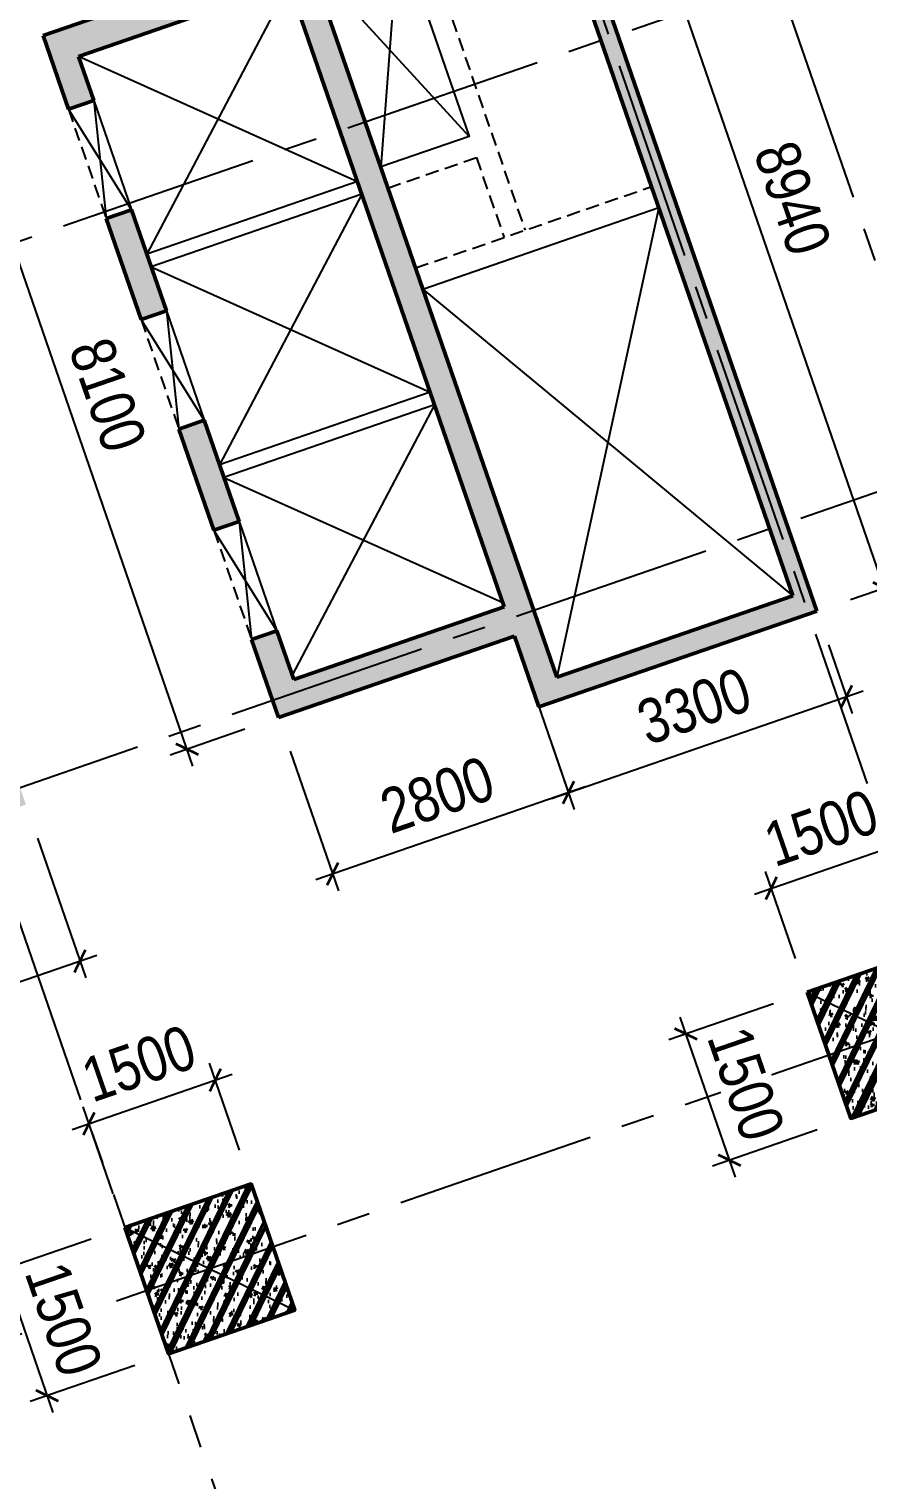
# Model space of a CAD drawing. Header units: millimetres. Extents: x -1534340 to 1713810, y -1348191 to 1114081.
# Drawn here: x 916762 to 926176, y -479346 to -463057 of the extents above; entities that cross this region are included whole.
import ezdxf
from ezdxf.xclip import XClip

# ---------------------------------------------------------------- set-up
doc = ezdxf.new("R2010")
doc.units = ezdxf.units.MM
doc.header["$LTSCALE"] = 100
doc.header["$XCLIPFRAME"] = 0
doc.header["$PDMODE"] = 32
doc.header["$PDSIZE"] = 2.5
for name, pattern in [('CENTER2', [1.125, 0.75, -0.125, 0.125, -0.125]), ('DASHED', [4.5, 3, -1.5]), ('Xref_ST_MBDV Cot vach 30.7.2022$0$DASHDOT', [1, 0.5, -0.25, 0, -0.25])]:
    doc.linetypes.add(name, pattern=pattern)
for name, color, linetype in [('ccu11-Khuat', 9, 'DASHED'), ('ccu11-Manh', 8, 'Continuous'), ('ccu11-Thay', 7, 'Continuous'), ('ccu12-Manh', 8, 'Continuous'), ('ccu12-Truc', 13, 'CENTER2'), ('KC2-DIM', 251, 'Continuous'), ('xref.asix of  podium$0$xref.asix of  podium$0$KT-Hatch', 251, 'Continuous'), ('Xref_ST_MBDV Cot vach 30.7.2022$0$Xref_ST_MBDV Cot vach 30.7.2022|Xref_ST_MBDV Cot vach 30.7.2022|Xref_ST_MBDV Cot vach 30.7.2022|Xref_ST_MBDV Cot vach 30.7.2022|A-WALL-PATT', 251, 'Continuous'), ('Xref_ST_MBDV Cot vach 30.7.2022$0$Xref_ST_MBDV Cot vach 30.7.2022|Xref_ST_MBDV Cot vach 30.7.2022|Xref_ST_MBDV Cot vach 30.7.2022|Xref_ST_MBDV Cot vach 30.7.2022|Site_plot line', 1, 'Xref_ST_MBDV Cot vach 30.7.2022$0$DASHDOT')]:
    doc.layers.add(name, color=color, linetype=linetype)
doc.layers.add('KT-Net cot vach', color=6, linetype='Continuous', lineweight=50)
doc.layers.add('xref.asix of  podium$0$xref.asix of  podium$0$ST_MBDV Cot vach 220805$0$KT-Net cot vach', color=6, linetype='Continuous', lineweight=50)
doc.styles.add('Arial Narrow', font='ARIALN.TTF')
doc.dimstyles.new('ccu12-200', dxfattribs={"dimscale": 200, "dimtxt": 2.5, "dimasz": 1, "dimexe": 1, "dimexo": 2, "dimgap": 1, "dimtad": 1, "dimdec": 0, "dimrnd": 5, "dimdsep": 46, "dimtxsty": 'Arial Narrow', "dimblk": 'ARCHTICK', "dimcen": -1, "dimdle": 1, "dimclrd": 256, "dimclre": 256, "dimclrt": 3, "dimadec": 0, "dimazin": 2, "dimtfac": 0.1, "dimtdec": 0, "dimtmove": 0, "dimatfit": 1, "dimldrblk": 'ARCHTICK', "dimfxl": 1, "dimtvp": 0.8333333333333334, "dimtolj": 1, "dimtzin": 12, "dimarcsym": 0})

# ---------------------------------------------------------------- blocks, each defined once
blk = doc.blocks.new('Xref_ST_MBDV Cot vach 30.7.2022$0$Tuong Vay01-flat-1')
at = {"layer": 'Xref_ST_MBDV Cot vach 30.7.2022$0$Xref_ST_MBDV Cot vach 30.7.2022|Xref_ST_MBDV Cot vach 30.7.2022|Xref_ST_MBDV Cot vach 30.7.2022|Xref_ST_MBDV Cot vach 30.7.2022|A-WALL-PATT'}
h = blk.add_hatch(dxfattribs=at)
h.set_pattern_fill('ACET-2D-VATLIEU04', color=256, scale=50, pattern_type=2)
h.set_pattern_definition([(49.99999999999999, (-11139561.83942936, -1407213.44759845), (-225.902473859489, 189.5546824974008), [37.49999998626113, -412.4999998488724]), (355, (-11139561.83942936, -1407213.44759845), (32.12721218541265, 367.2157156157773), [29.99999999490911, -329.9999999440002]), (100.4514, (-11139531.95358936, -1407216.06226845), (-341.2315265778452, -62.9441868767608), [31.87009499667636, -350.57105596344]), (46.18420000000001, (-11139561.83942936, -1407113.44759845), (-319.1804974675179, 306.2520974436775), [56.24999996954708, -618.749999665018]), (96.6356, (-11139517.37105686, -1407120.34425195), (-516.9959221575409, -60.14402179722674), [47.80514400473094, -525.8565000520404]), (351.1842, (-11139561.83942936, -1407113.44759845), (84.74077420309186, 546.3954293043353), [45.00000000792112, -495.0000000871323]), (21, (-11139511.83942936, -1407138.44759845), (-105.6808218676597, 275.3079533968121), [37.49999999934682, -412.499999992815]), (326.0000000000001, (-11139511.83942936, -1407138.44759845), (206.1288045682013, 305.5985201385338), [30.00000001746614, -330.0000001921275]), (71.4514, (-11139486.96831286, -1407155.22340145), (-328.9637652803212, 110.3801005582791), [31.87009499870726, -350.5710559857798]), (37.50000000000001, (-11139561.83942936, -1407213.44759845), (-78.13452938385308, 101.8269011885859), [0, -325.9999998517854, 0, -334.9999998476936, 0, -331.2499998493985]), (7.499999999999999, (-11139561.83942936, -1407213.44759845), (-23.27934638224542, 176.8241910238285), [0, -191.0000000278261, 0, -318.5000000464012, 0, -126.2500000183929]), (327.5, (-11139673.33942936, -1407213.44759845), (71.94441751949489, 112.9301145330537), [0, -125.0000000614986, 0, -390.0000001918756, 0, -517.5000002546042]), (317.5, (-11139723.33942936, -1407213.44759845), (158.0205495897681, 172.4491691102739), [0, -162.4999999478019, 0, -258.9999999168043, 0, -367.4999998819521]), (45, (-11139561.83942936, -1407213.44759845), (-150.2601910028607, 150.2601910026278), []), (45, (-11139561.83942936, -1407152.19759845), (-150.2601910028607, 150.2601910026278), [])])
h.paths.add_polyline_path([(-82665.42454257607, -118500.0088302612), (-81837.41861176863, -121132.0343658989), (-80902.71611081436, -123728.0834242017), (-79862.87874617614, -126283.8385967175), (-78719.63840653747, -128795.0430432414), (-77474.89874527603, -131257.5152608277), (-76130.7324262727, -133667.1548922951), (-74689.37767251953, -136019.9495540815), (-73153.2345392555, -138311.981517314), (-71524.86091735773, -140539.4342316107), (-69806.96827445179, -142698.5986796832), (-68002.4171395041, -144785.8795539467), (-66114.21234000102, -146797.8012427511), (-64145.497998368, -148731.0136179249), (-62099.55229647644, -150582.2976132843), (-59979.78201714717, -152348.5705846979), (-57789.71687134914, -154026.8914431464), (-55533.00362077914, -155614.4655520306), (-53213.40000534989, -157108.6493807235), (-50834.76848621853, -158506.954906286), (-48401.06981415115, -159807.0537564463), (-45916.35643433966, -161006.7810866404), (-43384.76573854871, -162104.1391847725), (-40810.51317570359, -163097.3007977149), (-38197.88523275405, -163984.6121738681), (-35551.23229684308, -164764.5958169776), (-32874.96141154505, -165435.9529462866), (-30173.5289383363, -165997.5656592443), (-27451.44813587703, -166448.4963081502), (-24701.85157574899, -166789.3238736566), (-4396.734290909022, -168938.2567786218), (36420.01678077132, -167648.2249503911), (41836.4863632936, -160718.6374020646), (12445.38596707024, -24367.66042796941), (8472.910947457654, -9248.974452903174), (-4718.707271176856, -5521.400683149928), (-10557.45827306993, -9946.818014640827), (-34021.18647153303, -27848.24941525888), (-39776.65152562223, -32008.57135346811), (-41248.85870469548, -35293.77142358455), (-45787.31564925052, -38574.38242801698), (-49368.4870454669, -38942.00303377653), (-57644.18705056235, -44924.06981060421), (-59844.65461433306, -46601.45355761005), (-61968.93197572604, -48362.30333496258), (-64019.60134904832, -50208.3517090485), (-65993.2459566202, -52136.53199238679), (-67886.59205765836, -54143.61763671576), (-69696.47008413821, -56226.27801198442), (-71419.8706161473, -58381.05012253253), (-73053.93764149398, -60604.33085121214), (-74595.93274202198, -62892.42844269238), (-76043.29574720934, -65241.53179885377), (-77393.615911806, -67647.72832025355), (-78644.64476583898, -70107.01135663176), (-79794.29917307012, -72615.28586126259), (-80840.66479975358, -75168.37520986283), (-81781.99930225872, -77762.02815519366), (-82616.73522835784, -80391.9259061541), (-83343.48262714595, -83053.68931881292), (-83961.03136360087, -85742.88618860021), (-84468.3531336058, -88455.03863057657), (-84864.60300002433, -91185.62932156771), (-85149.1148865223, -93930.11565387133), (-85321.41487544402, -96683.60341540864), (-85381.30445068702, -99529.50948559865), (-85328.50406530127, -102200.8374458619), (-85163.21024433896, -104955.3926120612), (-84885.69993967563, -107700.5945179402), (-84496.42936686985, -110432.1923394061), (-83996.04728951491, -113145.6335586284), (-83385.3738030456, -115836.3975027683)], flags=16)
h.paths.add_polyline_path([(-83625.45879450254, -118780.6341908188), (-82785.20518665202, -121451.592054751), (-81836.67593448795, -124086.0436255364), (-80781.45706173405, -126679.6041032514), (-79621.30565389246, -129227.9548506811), (-78358.15352366865, -131726.8525110248), (-76994.10399421491, -134172.1360737709), (-75531.42839684151, -136559.7338032422), (-73972.56228888594, -138885.6700187323), (-72320.10139823705, -141146.0717144171), (-70576.79730102606, -143337.1750085717), (-68745.55283991061, -145455.3314108832), (-66829.41729043424, -147497.0138977058), (-64831.58128353581, -149458.8227850739), (-62755.37149274349, -151337.4913895966), (-60604.24509477988, -153129.8914679771), (-58381.7840128839, -154833.0384259534), (-56091.68895242736, -156444.0962880657), (-53737.77323871478, -157960.3824199464), (-51323.95646727085, -159379.3719952791), (-48854.25797718205, -160698.7021999834), (-46332.79015832208, -161916.1761666269), (-43763.75160367042, -163029.7666325136), (-41151.42011806555, -164037.6193153583), (-38500.14559506811, -164938.0560009221), (-35814.34277378954, -165729.5773374715), (-33098.48388773762, -166410.8653324069), (-30357.09121792205, -166980.7855469028), (-27594.72956264392, -167438.3889849058), (-24815.98988816142, -167782.8289991841), (-4433.735052675009, -169939.9255319908), (36919.56229590811, -168632.9359166666), (42912.68845487945, -160965.5998827359), (13418.22973546013, -24135.12373521132), (9294.838300889242, -8442.070929647249), (-4925.935208282433, -4423.687328800617), (-11162.76267831214, -9150.82235655561), (-34617.47974592447, -27045.37879939191), (-40579.63196872547, -31355.10398377781), (-42051.83914779872, -34640.30405389448), (-46155.98199344426, -37606.97231750819), (-49737.15338966064, -37974.59292326774), (-58240.31235744618, -44121.0777798905), (-60467.11885703541, -45818.53930653841), (-62622.81900685839, -47605.43596977205), (-64703.8232677374, -49478.79233927629), (-66706.66158131324, -51435.49383058609), (-68628.013630962, -53472.26783320424), (-70464.66541309468, -55585.73726807744), (-72213.55809716694, -57772.38228180911), (-73871.79587351345, -60028.54927773564), (-75436.60120790266, -62350.49395546387), (-76905.37393212318, -64734.34577669739), (-78275.66833624989, -67176.13529814105), (-79545.20269040763, -69671.7966022063), (-80711.86304414831, -72217.17406733404), (-81773.70674647763, -74808.02928769216), (-82728.96568063274, -77440.04813065287), (-83576.04920824617, -80108.84792049509), (-84313.5468179807, -82809.98473610263), (-84940.23047422245, -85538.9608107484), (-85455.05666192248, -88291.23202148662), (-85857.16812421381, -91062.21545574092), (-86145.88844638877, -93847.29761108034), (-86320.75738810934, -96641.83923533), (-86381.51240370423, -99528.87035845965), (-86327.91179009154, -102240.684236032), (-86160.19218073785, -105035.6641918905), (-85878.57688103244, -107821.473743778), (-85483.548480995, -110593.4755141111), (-84975.76463904232, -113347.0545681345), (-84356.0573821161, -116077.6233250971)])
at = {"layer": 'Xref_ST_MBDV Cot vach 30.7.2022$0$Xref_ST_MBDV Cot vach 30.7.2022|Xref_ST_MBDV Cot vach 30.7.2022|Xref_ST_MBDV Cot vach 30.7.2022|Xref_ST_MBDV Cot vach 30.7.2022|Site_plot line', "ltscale": 5000}
blk.add_arc((-17764.15298610739, -99528.87035845988), 69167.3594175971, 126.1463596527413, 263.7926961611879, dxfattribs=at)
blk = doc.blocks.new('Grid-ST-flat-3')
at = {"layer": 'ccu12-Truc', "ltscale": 30}
for p, q in [((354060.2251921427, -35261.67722702224), (370215.9049475128, -82056.07930523856)), ((352169.7243788354, -35914.36909527634), (368325.4041342058, -82708.77117349271)), ((343189.8455156267, -39014.65546948352), (361219.3016763728, -91236.39007851167)), ((373810.3320323362, -49513.02102186112), (349695.2078323849, -57838.72253210988)), ((375703.1355340295, -54995.47438727948), (343807.6216429826, -66007.34088114498)), ((377595.9390357225, -60477.92775269796), (312746.7367284151, -82866.99351539748))]:
    blk.add_line(p, q, dxfattribs=at)
blk = doc.blocks.new('LOI-B2-T1-PN')
at = {"layer": 'xref.asix of  podium$0$xref.asix of  podium$0$KT-Hatch'}
h = blk.add_hatch(dxfattribs=at)
h.set_pattern_fill('BTCT', color=256, scale=40)
h.set_pattern_definition([(49.99999999999999, (106559.8543703835, -42147.03074568091), (286.9040730403014, -25.10085399303804), [30, -330]), (355, (106559.8543703835, -42147.03074568091), (-55.50053344520001, 300.8768534800047), [24, -264]), (100.4514, (106583.7630423829, -42149.12248168094), (231.4037526856086, 275.7758168243814), [25.496076, -280.4568448]), (46.18420000000001, (106559.8543703835, -42067.03074568091), (426.8964194502578, -66.20760573160723), [45, -495]), (96.6356, (106595.4290683828, -42072.54806848092), (373.8650822194813, 389.6471483601767), [38.2441152, -420.6852]), (351.1842, (106559.8543703835, -42067.03074568091), (373.8647780534509, 389.6474403701299), [36, -396]), (21, (106599.8543703835, -42087.03074568091), (238.7628208473847, -161.0475562661355), [30, -330]), (326.0000000000001, (106599.8543703835, -42087.03074568091), (97.32613276863269, 290.0600180187412), [24, -264]), (71.4514, (106619.7512635831, -42100.45138808095), (336.089051432596, 129.012198683981), [25.496076, -280.4568448]), (37.50000000000001, (106559.8543703835, -42147.03074568091), (4.863942126916267, 133.1575415325246), [0, -260.8, 0, -268, 0, -265]), (7.499999999999999, (106559.8543703835, -42147.03074568091), (105.2278149768594, 157.7646847529441), [0, -152.8, 0, -254.8, 0, -101]), (327.5, (106470.6543703843, -42147.03074568091), (213.5289744689636, -9.021948693751902), [0, -100, 0, -312, 0, -414]), (317.5, (106430.6543703843, -42147.03074568091), (233.2744677369545, 40.04199293292709), [0, -130, 0, -207.2, 0, -294]), (45, (106559.8543703835, -42147.03074568091), (-106.0660171779821, 106.0660171779821), []), (45, (106630.5650483835, -42147.03074568091), (-106.0660171779821, 106.0660171779821), [])])
h.paths.add_polyline_path([(49433.65392537601, 3363.971816275036), (49622.70400670543, 3429.241003099829), (52034.40045988187, -3556.159502078313), (48915.07411792129, -4633.101084687049), (48640.94353325665, -3839.090743097011), (45994.24239462428, -4752.85935864388), (45691.49887049571, -3875.972566526849), (45975.07399249263, -3778.068786289543), (46163.59643967636, -4324.117936077528), (48526.72245631367, -3508.253100767964), (46111.76254379749, 3486.599908476695), (43748.63652716018, 2670.735073167132), (43919.09460751154, 2177.008775634924), (43635.51948551461, 2079.104995397851), (43350.84032822028, 2903.668935258873), (49116.86780881323, 4894.379133414477), (49182.13699563965, 4705.32905208366), (46346.385775676, 3726.291249711998), (49117.06275638752, -4298.884702786105), (51763.76389501989, -3385.116087239236)])
h.paths.add_polyline_path([(45550.82427813113, -2549.2432576383), (45267.2491561342, -2647.147037875606), (44875.63403518684, -1512.846549890004), (45159.2091571819, -1414.942769652931)], flags=17)
h.paths.add_polyline_path([(44734.9594428204, -186.1172410016879), (44451.38432082534, -284.0210212389939), (44059.76919987611, 850.2794667466078), (44343.34432187304, 948.1832469836809)], flags=17)
h.paths.add_polyline_path([(42855.74765053205, -4855.010368898511), (42572.17252853513, -4952.914149135584), (42759.82144065574, -5496.433132962091), (40396.69542402029, -6312.297968271887), (37981.73551150225, 682.555040972773), (40344.86152813956, 1498.419876282569), (40516.19314355403, 1002.163412788883), (40799.76826555096, 1100.067193025956), (40514.21557319351, 1927.161298848689), (37583.93931256421, 915.4889030647464), (40227.34137896635, -6741.039390838239), (43157.61763959564, -5729.366995054064)])
h.paths.add_polyline_path([(42431.49793617055, -3626.184840247501), (42147.92281417362, -3724.088620484574), (41756.30769322626, -2589.788132498972), (42039.88281522132, -2491.884352261899)], flags=17)
h.paths.add_polyline_path([(41615.63310086168, -1263.058823610656), (41332.05797886476, -1360.962603847962), (40940.44285791554, -226.6621158623602), (41224.01797991246, -128.7583356250543)], flags=17)
at = {"ltscale": 0.5}
for points in [[(47338.89869169029, 4068.954476753715), (48131.91931109922, 1771.995990066498), (47139.40639508469, 1429.33276302478)], [(46878.6754889877, 1265.261452838255), (44515.54947235039, 449.3966175308451)], [(46927.62737910636, 1123.473891840084), (44564.50136246951, 307.6090565305785)], [(47612.56603217917, 58.84123054385418), (50259.30912839295, 972.4882855381584)], [(47694.5403242968, -1097.86456379859), (45331.41430765949, -1913.729399106058)], [(47743.49221441522, -1239.652124796819), (45380.36619777861, -2055.516960106383)]]:
    blk.add_lwpolyline(points, dxfattribs=at)
at = {"layer": 'ccu11-Khuat', "ltscale": 0.5}
blk.add_line((47575.21129335393, 4150.540960284707), (48759.82455109805, 719.3471057733987), dxfattribs=at)
at = {"layer": 'ccu11-Khuat', "color": 6, "ltscale": 0.5}
for points in [[(43635.51948551554, 2079.104995394358), (44059.76919987681, 850.2794667433482)], [(44451.38432082534, -284.021021238761), (44875.63403518684, -1512.846549889771)], [(45267.2491561342, -2647.147037875839), (45691.49887049431, -3875.972566527314)]]:
    blk.add_lwpolyline(points, dxfattribs=at)
at = {"layer": 'ccu11-Khuat', "ltscale": 0.5}
for points in [[(47220.99287861586, 1193.020161361084), (48213.49494131166, 1535.679641314899), (48523.45610908046, 637.753493136086)], [(47530.99040205311, 295.1575790462084), (50177.7334982669, 1208.804634040513)]]:
    blk.add_lwpolyline(points, dxfattribs=at)
at = {"layer": 'ccu11-Thay', "color": 6, "ltscale": 0.5}
for points in [[(43919.09460751223, 2177.00877563213), (44343.34432187374, 948.1832469808869)], [(44734.95944282226, -186.1172410009895), (45159.20915718377, -1414.942769652233)], [(45550.82427813089, -2549.243257638416), (45975.07399249123, -3778.068786290009)]]:
    blk.add_lwpolyline(points, dxfattribs=at)
at = {"layer": 'ccu12-Manh', "ltscale": 0.5}
for points in [[(47338.89869169029, 4068.954476753657), (47139.40639508469, 1429.33276302478)], [(46346.385775676, 3726.291249711998), (48131.91931109922, 1771.995990066498)], [(46110.88900873368, 3489.130074438057), (44514.67593728798, 451.9267834898783)], [(43747.76299209637, 2673.265239128261), (46877.80195392435, 1267.791618800664)], [(46927.62737910636, 1123.473891840084), (45331.41430766066, -1913.729399108095)], [(50259.30897807376, 972.4882336484152), (49117.06275638752, -4298.884702786105)], [(44564.50136246905, 307.6090565302875), (47694.54032429704, -1097.86456379731)], [(47612.76617613016, 58.91031958063832), (51763.76389501989, -3385.116087239236)], [(47743.49221441639, -1239.652124796412), (46147.27914297068, -4276.855415744591)], [(45380.36619777908, -2055.516960106208), (48510.40515960706, -3460.990580433805)]]:
    blk.add_lwpolyline(points, dxfattribs=at)
at = {"layer": 'KC2-DIM', "ltscale": 0.5}
for points in [[(43919.094607512, 2177.008775632479), (44059.76919987658, 850.2794667436974)], [(44343.3443218735, 948.1832469813526), (43635.51948551508, 2079.104995394708)], [(45159.2091571833, -1414.942769651767), (44451.38432082511, -284.0210212384118)], [(44734.95944282203, -186.1172410005238), (44875.63403518661, -1512.846549889422)], [(45550.82427813066, -2549.243257637951), (45691.49887049408, -3875.972566526965)], [(45975.07399249123, -3778.068786289659), (45267.24915613374, -2647.147037875489)]]:
    blk.add_lwpolyline(points, dxfattribs=at)
at = {"layer": 'xref.asix of  podium$0$xref.asix of  podium$0$ST_MBDV Cot vach 220805$0$KT-Net cot vach', "extrusion": (-3.35282951705558e-09, 1.998521292752062e-08, 0.9999999999999999)}
for p, q in [((49116.86780881323, 4894.379133414477), (43350.84032822028, 2903.668935258873)), ((46346.385775676, 3726.291249711998), (49117.06275638752, -4298.884702786105)), ((46111.76254379749, 3486.599908476695), (43748.63652716018, 2670.735073167132)), ((48526.72245631367, -3508.253100767964), (46111.76254379749, 3486.599908476695)), ((52034.40045988187, -3556.159502078313), (49622.70400670543, 3429.241003099829)), ((51763.76389501989, -3385.116087239236), (49433.65392537601, 3363.971816275036)), ((49117.06275638752, -4298.884702786105), (51763.76389501989, -3385.116087239236)), ((46163.59643967636, -4324.117936077528), (48526.72245631367, -3508.253100767964)), ((48915.07411792129, -4633.101084687049), (52034.40045988187, -3556.159502078313)), ((45691.49887049571, -3875.972566526849), (45994.24239462428, -4752.85935864388)), ((45975.07399249263, -3778.068786289543), (46163.59643967636, -4324.117936077528)), ((45994.24239462428, -4752.85935864388), (48640.94353325665, -3839.090743097011)), ((48915.07411792129, -4633.101084687049), (48640.94353325665, -3839.090743097011))]:
    blk.add_line(p, q, dxfattribs=at)
at = {"layer": 'xref.asix of  podium$0$xref.asix of  podium$0$ST_MBDV Cot vach 220805$0$KT-Net cot vach', "color": 6, "extrusion": (-3.35282951705558e-09, 1.998521292752062e-08, 0.9999999999999999)}
for p, q in [((43350.84032822028, 2903.668935258873), (43635.51948551461, 2079.104995397851)), ((43748.63652716018, 2670.735073167132), (43919.09460751154, 2177.008775634924)), ((44059.76919987611, 850.2794667466078), (44451.38432082534, -284.0210212389939)), ((44343.34432187304, 948.1832469836809), (44734.9594428204, -186.1172410016879)), ((45159.2091571819, -1414.942769652931), (45550.82427813113, -2549.2432576383)), ((44875.63403518684, -1512.846549890004), (45267.2491561342, -2647.147037875606))]:
    blk.add_line(p, q, dxfattribs=at)
at = {"layer": 'xref.asix of  podium$0$xref.asix of  podium$0$ST_MBDV Cot vach 220805$0$KT-Net cot vach', "color": 6}
for p, q in [((43919.09460751154, 2177.008775634924), (43635.51948551461, 2079.104995397851)), ((44343.34432187304, 948.1832469836809), (44059.76919987611, 850.2794667466078)), ((44734.9594428204, -186.1172410016879), (44451.38432082534, -284.0210212389939)), ((45159.2091571819, -1414.942769652931), (44875.63403518684, -1512.846549890004)), ((45550.82427813113, -2549.2432576383), (45267.2491561342, -2647.147037875606))]:
    blk.add_line(p, q, dxfattribs=at)
at = {"layer": 'xref.asix of  podium$0$xref.asix of  podium$0$ST_MBDV Cot vach 220805$0$KT-Net cot vach'}
blk.add_line((45975.07399249263, -3778.068786289543), (45691.49887049571, -3875.972566526849), dxfattribs=at)
blk = doc.blocks.new('*U151')
h = blk.add_hatch()
h.set_pattern_fill('VATLIEU04', color=250, scale=40, style=0, pattern_type=2)
h.set_pattern_definition([(49.99999999999999, (550, -550), (286.9040730403014, -25.10085399303804), [30, -330]), (355, (550, -550), (-55.50053344520001, 300.8768534800047), [24, -264]), (100.4514, (573.908672, -552.091736), (231.4037526856086, 275.7758168243814), [25.496076, -280.4568448]), (46.18420000000001, (550, -470), (426.8964194502578, -66.20760573160723), [45, -495]), (96.6356, (585.574698, -475.5173228), (373.8650822194813, 389.6471483601767), [38.2441152, -420.6852]), (351.1842, (550, -470), (373.8647780534509, 389.6474403701299), [36, -396]), (21, (590, -490), (238.7628208473847, -161.0475562661355), [30, -330]), (326.0000000000001, (590, -490), (97.32613276863269, 290.0600180187412), [24, -264]), (71.4514, (609.8968932, -503.4206424), (336.089051432596, 129.012198683981), [25.496076, -280.4568448]), (37.50000000000001, (550, -550), (4.863942126916267, 133.1575415325246), [0, -260.8, 0, -268, 0, -265]), (7.499999999999999, (550, -550), (105.2278149768594, 157.7646847529441), [0, -152.8, 0, -254.8, 0, -101]), (327.5, (460.8, -550), (213.5289744689636, -9.021948693751902), [0, -100, 0, -312, 0, -414]), (317.5, (420.8, -550), (233.2744677369545, 40.04199293292709), [0, -130, 0, -207.2, 0, -294]), (45, (550, -550), (-120.2081528017131, 120.2081528017131), []), (45, (550, -501), (-120.2081528017131, 120.2081528017131), [])])
h.paths.add_polyline_path([(-475, 475), (1025, 475), (1025, -1025), (-475, -1025)])
at = {"color": 6, "ltscale": 0.25}
blk.add_lwpolyline([(-475, 475), (1025, 475), (1025, -1025), (-475, -1025)], close=True, dxfattribs=at)
at = {"layer": 'Defpoints', "linetype": 'ByBlock', "ltscale": 30}
for p, q in [((1025, 475), (-475, -1025)), ((-475, 475), (1025, -1025))]:
    blk.add_line(p, q, dxfattribs=at)
blk = doc.blocks.new('MBDV-B1-T1-PN')
at = {"layer": 'KT-Net cot vach', "rotation": 19.04713795399666}
for p in [(52528.30691644386, -8127.581932688248), (44871.77846938628, -10770.9840538142)]:
    blk.add_blockref('*U151', p, dxfattribs=at)
blk = doc.blocks.new('_ARCHTICK')
at = {"color": 0, "linetype": 'ByBlock', "const_width": 0.15}
blk.add_lwpolyline([(-0.5, -0.5), (0.5, 0.5)], dxfattribs=at)
blk = doc.blocks.new('*D1018')
at = {"layer": 'Defpoints', "color": 0, "ltscale": 0.5, "transparency": 16777216}
for p in [(918852.1111380912, -474856.9674654006), (919254.4140369161, -476022.2247550733), (917836.5384269418, -476511.7436562818)]:
    blk.add_point(p, dxfattribs=at)
at = {"layer": 'KC2-DIM', "lineweight": -2, "ltscale": 0.5, "transparency": 16777216}
for p, q in [((919123.8756632605, -475644.1245924135), (918786.8419512634, -474667.9173840707)), ((917245.1854467869, -475411.7555534369), (919041.1612194211, -474791.6982785728)), ((917706.0000532862, -476133.6434936221), (917368.966341289, -475157.4362852792))]:
    blk.add_line(p, q, dxfattribs=at)
at = {"layer": 'KC2-DIM', "lineweight": -2, "ltscale": 0.5, "transparency": 16777216, "xscale": 200, "yscale": 200, "zscale": 200}
for p, rotation in [((918852.1111380912, -474856.9674654006), 19.04713795399314), ((917434.2355281168, -475346.4863666091), 199.0471379539931)]:
    blk.add_blockref('_ARCHTICK', p, dxfattribs=dict(at, rotation=rotation))
at = {"layer": 'KC2-DIM', "color": 3, "ltscale": 0.5, "transparency": 16777216, "insert": (917994.592436964, -474671.3671725408), "char_height": 500, "attachment_point": 5, "rotation": 19.04713795399314, "style": 'Arial Narrow', "bg_fill": 3, "box_fill_scale": 1.1, "bg_fill_color": 256, "bg_fill_true_color": 13158600, "bg_fill_transparency": 0}
blk.add_mtext('\\A1;1500', dxfattribs=at)
blk = doc.blocks.new('*D1019')
at = {"layer": 'Defpoints', "color": 0, "ltscale": 0.5, "transparency": 16777216}
for p in [(917836.5384269417, -476511.7436562817), (918326.0573281503, -477929.619266256), (916965.081569285, -478399.4936003404)]:
    blk.add_point(p, dxfattribs=at)
at = {"layer": 'KC2-DIM', "lineweight": -2, "ltscale": 0.5, "transparency": 16777216}
for p, q in [((917458.438264282, -476642.2820299373), (916286.5125867466, -477046.8871771939)), ((916410.2934812487, -476792.5679090362), (917030.3507561128, -478588.5436816703)), ((917947.9571654905, -478060.1576399116), (916776.0314879551, -478464.7627871682))]:
    blk.add_line(p, q, dxfattribs=at)
at = {"layer": 'KC2-DIM', "lineweight": -2, "ltscale": 0.5, "transparency": 16777216, "xscale": 200, "yscale": 200, "zscale": 200}
for p, rotation in [((916475.5626680765, -476981.6179903661), 109.0471379539931), ((916965.081569285, -478399.4936003404), 289.0471379539931)]:
    blk.add_blockref('_ARCHTICK', p, dxfattribs=dict(at, rotation=rotation))
at = {"layer": 'KC2-DIM', "color": 3, "ltscale": 0.5, "transparency": 16777216, "insert": (917150.6818621448, -477541.9748992134), "char_height": 500, "attachment_point": 5, "rotation": 289.0471379539931, "style": 'Arial Narrow', "bg_fill": 3, "box_fill_scale": 1.1, "bg_fill_color": 256, "bg_fill_true_color": 13158600, "bg_fill_transparency": 0}
blk.add_mtext('\\A1;1500', dxfattribs=at)
blk = doc.blocks.new('*D1020')
at = {"layer": 'Defpoints', "color": 0, "ltscale": 0.5, "transparency": 16777216}
for p in [(926508.6395851487, -472213.5653442746), (926910.9424839736, -473378.8226339471), (925493.0668739993, -473868.3415351558)]:
    blk.add_point(p, dxfattribs=at)
at = {"layer": 'KC2-DIM', "lineweight": -2, "ltscale": 0.5, "transparency": 16777216}
for p, q in [((926780.404110318, -473000.7224712874), (926443.370398321, -472024.5152629447)), ((924901.7138938445, -472768.353432311), (926697.6896664785, -472148.2961574469)), ((925362.5285003437, -473490.241372496), (925025.4947883466, -472514.0341641534))]:
    blk.add_line(p, q, dxfattribs=at)
at = {"layer": 'KC2-DIM', "lineweight": -2, "ltscale": 0.5, "transparency": 16777216, "xscale": 200, "yscale": 200, "zscale": 200}
for p, rotation in [((926508.6395851487, -472213.5653442746), 19.04713795399314), ((925090.7639751744, -472703.0842454833), 199.0471379539931)]:
    blk.add_blockref('_ARCHTICK', p, dxfattribs=dict(at, rotation=rotation))
at = {"layer": 'KC2-DIM', "color": 3, "ltscale": 0.5, "transparency": 16777216, "insert": (925651.1208840215, -472027.9650514149), "char_height": 500, "attachment_point": 5, "rotation": 19.04713795399314, "style": 'Arial Narrow', "bg_fill": 3, "box_fill_scale": 1.1, "bg_fill_color": 256, "bg_fill_true_color": 13158600, "bg_fill_transparency": 0}
blk.add_mtext('\\A1;1500', dxfattribs=at)
blk = doc.blocks.new('*D1021')
at = {"layer": 'Defpoints', "color": 0, "ltscale": 0.5, "transparency": 16777216}
for p in [(925493.0668739993, -473868.3415351558), (925982.5857752078, -475286.2171451299), (924621.6100163428, -475756.0914792143)]:
    blk.add_point(p, dxfattribs=at)
at = {"layer": 'KC2-DIM', "lineweight": -2, "ltscale": 0.5, "transparency": 16777216}
for p, q in [((925114.9667113395, -473998.8799088114), (923943.0410338044, -474403.4850560679)), ((924066.8219283065, -474149.1657879102), (924686.8792031707, -475945.1415605441)), ((925604.4856125481, -475416.7555187856), (924432.559935013, -475821.3606660421))]:
    blk.add_line(p, q, dxfattribs=at)
at = {"layer": 'KC2-DIM', "lineweight": -2, "ltscale": 0.5, "transparency": 16777216, "xscale": 200, "yscale": 200, "zscale": 200}
for p, rotation in [((924132.0911151343, -474338.2158692401), 109.0471379539931), ((924621.6100163428, -475756.0914792143), 289.0471379539931)]:
    blk.add_blockref('_ARCHTICK', p, dxfattribs=dict(at, rotation=rotation))
at = {"layer": 'KC2-DIM', "color": 3, "ltscale": 0.5, "transparency": 16777216, "insert": (924807.2103092027, -474898.5727780873), "char_height": 500, "attachment_point": 5, "rotation": 289.0471379539931, "style": 'Arial Narrow', "bg_fill": 3, "box_fill_scale": 1.1, "bg_fill_color": 256, "bg_fill_true_color": 13158600, "bg_fill_transparency": 0}
blk.add_mtext('\\A1;1500', dxfattribs=at)
blk = doc.blocks.new('*D1076')
at = {"layer": 'Defpoints', "color": 0, "ltscale": 0.5, "transparency": 16777216}
for p in [(925603.1686793119, -469590.8987289882), (925934.9359636034, -470551.851900454), (922483.8423373513, -470667.8403115971)]:
    blk.add_point(p, dxfattribs=at)
at = {"layer": 'KC2-DIM', "lineweight": -2, "ltscale": 0.5, "transparency": 16777216}
for p, q in [((925733.7070529615, -469968.9988916501), (926000.2051504282, -470740.901981785)), ((922626.5595403118, -471694.0626698876), (926123.9860449343, -470486.5827136292)), ((922614.3807110008, -471045.940474259), (922880.8788084674, -471817.8435643937))]:
    blk.add_line(p, q, dxfattribs=at)
at = {"layer": 'KC2-DIM', "lineweight": -2, "ltscale": 0.5, "transparency": 16777216, "xscale": 200, "yscale": 200, "zscale": 200}
for p, rotation in [((925934.9359636034, -470551.851900454), 19.04713795307303), ((922815.6096216426, -471628.7934830628), 199.047137953073)]:
    blk.add_blockref('_ARCHTICK', p, dxfattribs=dict(at, rotation=rotation))
at = {"layer": 'KC2-DIM', "color": 3, "ltscale": 0.5, "transparency": 16777216, "insert": (924226.69189649, -470659.962948292), "char_height": 500, "attachment_point": 5, "rotation": 19.047137953073033, "style": 'Arial Narrow', "bg_fill": 3, "box_fill_scale": 1.1, "bg_fill_color": 256, "bg_fill_true_color": 13158600, "bg_fill_transparency": 0}
blk.add_mtext('\\A1;3300', dxfattribs=at)
blk = doc.blocks.new('*D1077')
at = {"layer": 'Defpoints', "color": 0, "ltscale": 0.5, "transparency": 16777216}
for p in [(922209.7117526869, -469873.8299700068), (919563.010614054, -470787.5985855538), (920168.9084830098, -472542.5620986094)]:
    blk.add_point(p, dxfattribs=at)
at = {"layer": 'KC2-DIM', "lineweight": -2, "ltscale": 0.5, "transparency": 16777216}
for p, q in [((922340.2501263365, -470251.9301326687), (922880.8788084673, -471817.8435643933)), ((919693.5489877036, -471165.6987482157), (920234.1776698346, -472731.6121799403)), ((923004.6597029734, -471563.5242962377), (919979.8584016789, -472607.8312854342))]:
    blk.add_line(p, q, dxfattribs=at)
at = {"layer": 'KC2-DIM', "lineweight": -2, "ltscale": 0.5, "transparency": 16777216, "xscale": 200, "yscale": 200, "zscale": 200}
for p, rotation in [((922815.6096216425, -471628.7934830624), 19.04713795307904), ((920168.9084830098, -472542.5620986094), 199.047137953079)]:
    blk.add_blockref('_ARCHTICK', p, dxfattribs=dict(at, rotation=rotation))
at = {"layer": 'KC2-DIM', "color": 3, "ltscale": 0.5, "transparency": 16777216, "insert": (921343.6781561931, -471655.3180473697), "char_height": 500, "attachment_point": 5, "rotation": 19.047137953079048, "style": 'Arial Narrow', "bg_fill": 3, "box_fill_scale": 1.1, "bg_fill_color": 256, "bg_fill_true_color": 13158600, "bg_fill_transparency": 0}
blk.add_mtext('\\A1;2800', dxfattribs=at)
blk = doc.blocks.new('*D1078')
at = {"layer": 'Defpoints', "color": 0, "ltscale": 0.5, "transparency": 16777216}
for p in [(916726.3858590256, -471764.1062219641), (913796.1095983961, -472775.7786177476), (914402.8810024143, -474533.2722967623)]:
    blk.add_point(p, dxfattribs=at)
at = {"layer": 'KC2-DIM', "lineweight": -2, "ltscale": 0.5, "transparency": 16777216}
for p, q in [((916856.9242326751, -472142.206384626), (917398.4264498685, -473710.6499823098)), ((913926.6479720456, -473153.8787804095), (914468.150189239, -474722.3223780933)), ((917522.2073443747, -473456.3307141541), (914213.8309210833, -474598.5414835871))]:
    blk.add_line(p, q, dxfattribs=at)
at = {"layer": 'KC2-DIM', "lineweight": -2, "ltscale": 0.5, "transparency": 16777216, "xscale": 200, "yscale": 200, "zscale": 200}
for p, rotation in [((917333.1572630438, -473521.5999009789), 19.04713795306617), ((914402.8810024143, -474533.2722967623), 199.0471379530662)]:
    blk.add_blockref('_ARCHTICK', p, dxfattribs=dict(at, rotation=rotation))
at = {"layer": 'KC2-DIM', "color": 3, "ltscale": 0.5, "transparency": 16777216, "insert": (915719.4382365961, -473597.0763554042), "char_height": 500, "attachment_point": 5, "rotation": 19.047137953066176, "style": 'Arial Narrow', "bg_fill": 3, "box_fill_scale": 1.1, "bg_fill_color": 256, "bg_fill_true_color": 13158600, "bg_fill_transparency": 0}
blk.add_mtext('\\A1;3100', dxfattribs=at)
blk = doc.blocks.new('*D1080')
at = {"layer": 'Defpoints', "color": 0, "ltscale": 0.5, "transparency": 16777216}
for p in [(916919.6085476499, -463131.0702916511), (915893.1486668017, -463485.4536447795), (919563.0106140539, -470787.5985855539)]:
    blk.add_point(p, dxfattribs=at)
at = {"layer": 'KC2-DIM', "lineweight": -2, "ltscale": 0.5, "transparency": 16777216}
for p, q in [((916541.5083849882, -463261.6086653007), (915704.0985854708, -463550.7228316042)), ((918601.8199200305, -471331.0320200131), (915827.879479977, -463296.4035634485)), ((919184.9104513922, -470918.1369592035), (918347.5006518748, -471207.251125507))]:
    blk.add_line(p, q, dxfattribs=at)
at = {"layer": 'KC2-DIM', "lineweight": -2, "ltscale": 0.5, "transparency": 16777216, "xscale": 200, "yscale": 200, "zscale": 200}
for p, rotation in [((915893.1486668017, -463485.4536447795), 109.0471379530792), ((918536.5507332057, -471141.9819386822), 289.0471379530791)]:
    blk.add_blockref('_ARCHTICK', p, dxfattribs=dict(at, rotation=rotation))
at = {"layer": 'KC2-DIM', "color": 3, "ltscale": 0.5, "transparency": 16777216, "insert": (917645.2094434702, -467165.1368955978), "char_height": 500, "attachment_point": 5, "rotation": 289.0471379530792, "style": 'Arial Narrow', "bg_fill": 3, "box_fill_scale": 1.1, "bg_fill_color": 256, "bg_fill_true_color": 13158600, "bg_fill_transparency": 0}
blk.add_mtext('\\A1;8100', dxfattribs=at)
blk = doc.blocks.new('*D1083')
at = {"layer": 'Defpoints', "color": 0, "ltscale": 0.5, "transparency": 16777216}
for p in [(923440.4717011561, -460879.7544898876), (922685.6360282437, -461140.3600934952), (925603.1686793116, -469590.8987289882)]:
    blk.add_point(p, dxfattribs=at)
at = {"layer": 'KC2-DIM', "lineweight": -2, "ltscale": 0.5, "transparency": 16777216}
for p, q in [((923063.7361909056, -461009.8217198457), (923629.5217824872, -460814.4853030628)), ((926423.2735390489, -469519.3432067115), (923375.2025143313, -460690.7044085566)), ((925981.2688419735, -469460.3603553387), (926547.054433555, -469265.0239385559))]:
    blk.add_line(p, q, dxfattribs=at)
at = {"layer": 'KC2-DIM', "lineweight": -2, "ltscale": 0.5, "transparency": 16777216, "xscale": 200, "yscale": 200, "zscale": 200}
for p, rotation in [((923440.4717011561, -460879.7544898876), 109.0471379530771), ((926358.0043522241, -469330.2931253806), 289.0471379530771)]:
    blk.add_blockref('_ARCHTICK', p, dxfattribs=dict(at, rotation=rotation))
at = {"layer": 'KC2-DIM', "color": 3, "ltscale": 0.5, "transparency": 16777216, "insert": (925329.5977701566, -464956.442911501), "char_height": 500, "attachment_point": 5, "rotation": 289.0471379530771, "style": 'Arial Narrow', "bg_fill": 3, "box_fill_scale": 1.1, "bg_fill_color": 256, "bg_fill_true_color": 13158600, "bg_fill_transparency": 0}
blk.add_mtext('\\A1;8940', dxfattribs=at)

msp = doc.modelspace()

# ---------------------------------------------------------------- block references
ref = msp.add_blockref('Xref_ST_MBDV Cot vach 30.7.2022$0$Tuong Vay01-flat-1', (942937.7587098863, -339010.0912266203))
XClip(ref).set_block_clipping_path([(-91541.67363452361, -190955.66829734467), (52438.32550173579, -76158.0499385341)])
for name, p in [('Grid-ST-flat-3', (564606.1853842187, -408415.083977497)), ('LOI-B2-T1-PN', (873568.7682194301, -466034.7392269101)), ('LOI-B2-T1-PN', (873568.76821943, -466034.7392269101))]:
    msp.add_blockref(name, p)
at = {"layer": 'ccu11-Manh'}
msp.add_blockref('MBDV-B1-T1-PN', (873568.7682194301, -466034.7392269101), dxfattribs=at)

# ---------------------------------------------------------------- next in the draw order: dimensions: what is measured, and where the dimension line sits
at = {"layer": 'KC2-DIM', "ltscale": 0.5}
for base, p1, p2, angle, picture, middle in [((926508.6395851487, -472213.5653442746), (925493.0668739993, -473868.3415351558), (926910.9424839735, -473378.8226339472), 19.047137953995247, '*D1020', (925799.7017801614, -472458.3247948788)), ((918852.1111380912, -474856.9674654006), (917836.5384269417, -476511.7436562817), (919254.4140369159, -476022.2247550732), 19.047137953991044, '*D1018', (918143.173333104, -475101.7269160048))]:
    dim = msp.add_linear_dim(base=base, p1=p1, p2=p2, angle=angle, dimstyle='ccu12-200', override={"dimfxl": 150, "dimtfill": 1}, dxfattribs=at)
    dim.commit()
    dim.dimension.update_dxf_attribs({"geometry": picture, "text_midpoint": middle, "dimtype": 161})

# ---------------------------------------------------------------- next in the draw order: dimensions: what is measured, and where the dimension line sits
for p1, p2, distance, picture, middle in [((922483.8423373513, -470667.8403115971), (925603.1686793119, -469590.8987289884), -1016.6122804078269, '*D1076', (924226.69189649, -470659.962948292)), ((916726.3858590256, -471764.1062219641), (913796.1095983961, -472775.7786177477), 1859.288995425537, '*D1078', (915719.4382365961, -473597.0763554042))]:
    dim = msp.add_aligned_dim(p1=p1, p2=p2, distance=distance, dimstyle='ccu12-200', override={"dimfxl": 150, "dimtfill": 1}, dxfattribs=at)
    dim.commit()
    dim.dimension.update_dxf_attribs({"geometry": picture, "text_midpoint": middle})
for base, p1, p2, angle, picture, middle in [((924621.6100163428, -475756.0914792143), (925493.0668739993, -473868.3415351558), (925982.5857752078, -475286.2171451299), 289.0471379539931, '*D1021', (924376.8505657386, -475047.1536742272)), ((916965.081569285, -478399.4936003404), (917836.5384269417, -476511.7436562817), (918326.0573281503, -477929.6192662559), 289.04713795399243, '*D1019', (916720.3221186808, -477690.5557953533))]:
    dim = msp.add_linear_dim(base=base, p1=p1, p2=p2, angle=angle, dimstyle='ccu12-200', override={"dimfxl": 150, "dimtfill": 1}, dxfattribs=at)
    dim.commit()
    dim.dimension.update_dxf_attribs({"geometry": picture, "text_midpoint": middle, "dimtype": 161})

# ---------------------------------------------------------------- next in the draw order: dimensions: what is measured, and where the dimension line sits
for p1, p2, distance, picture, middle in [((925603.1686793118, -469590.8987289884), (922685.6360282438, -461140.3600934952), -798.5563059250453, '*D1083', (925329.5977701566, -464956.442911501)), ((922209.711752687, -469873.8299700069), (919563.0106140542, -470787.5985855539), 1856.6122804078286, '*D1077', (921343.6781561931, -471655.3180473697))]:
    dim = msp.add_aligned_dim(p1=p1, p2=p2, distance=distance, dimstyle='ccu12-200', override={"dimfxl": 150, "dimtfill": 1}, dxfattribs=at)
    dim.commit()
    dim.dimension.update_dxf_attribs({"geometry": picture, "text_midpoint": middle})

# ---------------------------------------------------------------- next in the draw order: dimensions: what is measured, and where the dimension line sits
dim = msp.add_aligned_dim(p1=(919563.0106140542, -470787.5985855539), p2=(916919.6085476502, -463131.0702916512), distance=1085.9131862012825, dimstyle='ccu12-200', override={"dimfxl": 150, "dimtfill": 1}, dxfattribs=at)
dim.commit()
dim.dimension.update_dxf_attribs({"geometry": '*D1080', "text_midpoint": (917645.2094434702, -467165.1368955978)})

doc.saveas('drawing.dxf')
